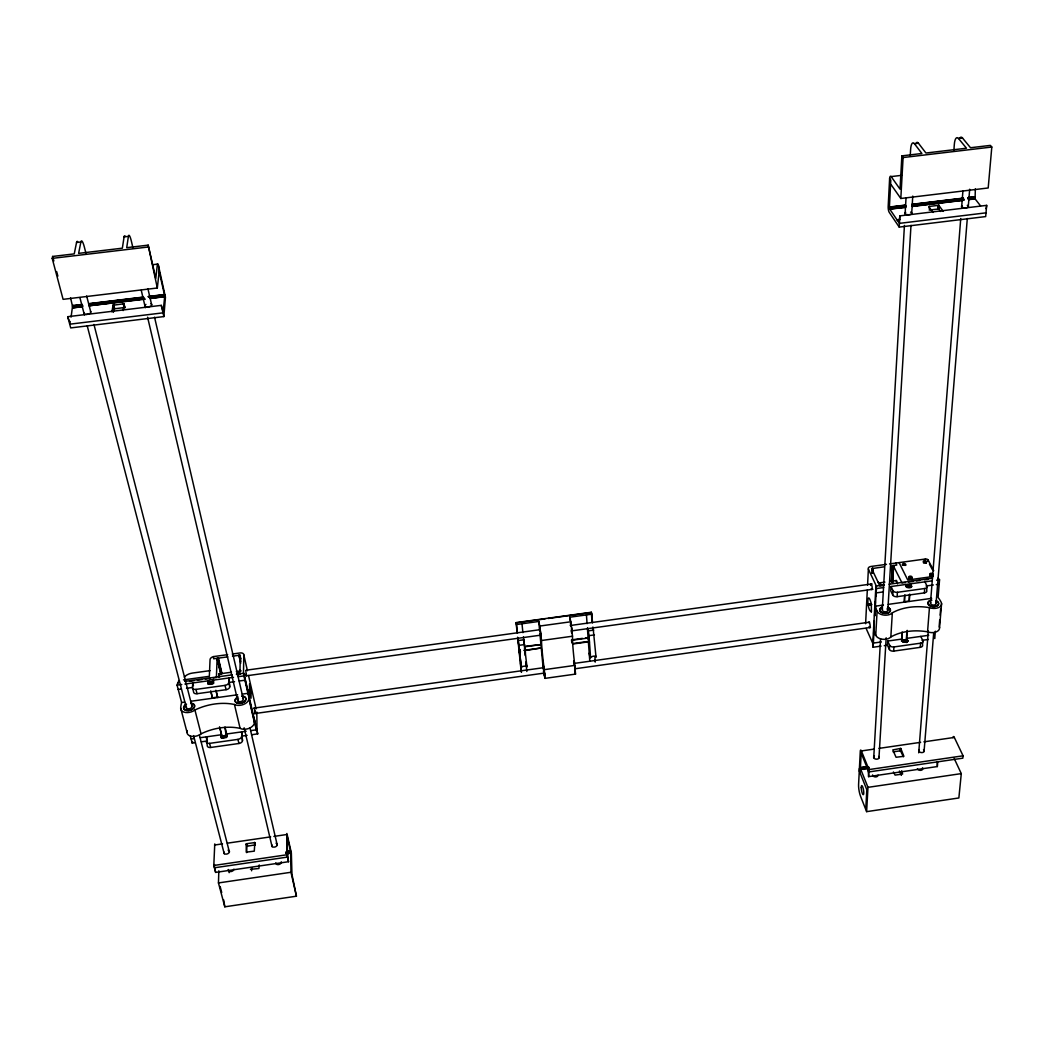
<?xml version="1.0" encoding="UTF-8"?>
<svg xmlns="http://www.w3.org/2000/svg" width="1044" height="1044" viewBox="0 0 1044 1044"><rect width="100%" height="100%" fill="white"/><g stroke="black" fill="none" stroke-linecap="round" stroke-linejoin="round"><path stroke-width="1.5" d="M208.147 682.645L213.602 681.745C206.255 680.479 206.255 686.156 213.511 683.207M215.26 844.987L214.764 843.957L213.798 865.476L215.651 872.406L288.549 861.718L286.956 854.762L286.904 833.504L291.354 852.909L291.968 874.415L296.431 896.196L224.812 906.818L218.457 882.937L218.835 870.787M871.596 604.711C866.781 586.611 866.598 610.283 871.322 611.901M259.251 864.967L258.899 868.504L250.456 869.326M871.427 611.823L871.322 603.771L868.047 604.228M251.656 734.728L257.724 733.88A59.873 38.08 -15.7 0 0 257.02 731.283L256.824 712.021M251.617 870.8L251.643 867.721M251.147 690.828L251.004 698.227L249.477 691.389L249.568 683.729L251.147 690.828L248.837 691.154M246.71 852.648L246.88 846.253L255.271 844.857L254.775 842.573L246.554 843.735L246.789 846.514M243.474 673.876L243.813 654.836A3.889 2.362 -13.2 0 0 240.029 652.957L232.277 654.027M242.482 740.653L241.595 731.909L242.482 740.653A3.563 2.284 -14.7 0 1 238.945 743.485L210.653 747.478A3.576 2.284 -15.4 0 1 207.234 745.625L206.399 736.855L207.09 739.583M968.649 199.665L975.083 198.882L975.344 188.873M82.541 306.401L72.858 307.876L70.574 297.827M213.237 678.039L216.395 677.608L217.113 658.307L227.827 656.833M219.54 726.807L221.485 734.728L221.367 738.212L226.457 737.508L225.008 727.681M229.719 686.887L228.819 677.987L229.719 686.887A3.654 2.245 -14 0 1 226.065 689.692L197.055 693.712A3.667 2.245 -14.7 0 1 193.571 691.898L192.474 687.578L192.722 682.972L208.2 680.832C214.738 676.943 215.899 683.859 208.147 682.228L208.2 680.832M224.812 906.818L223.69 899.915M214.529 864.549L214.425 867.786L287.478 857.085L287.231 836.649L291.185 854.057L291.145 851.708M216.121 690.736L217.648 697.536L215.873 690.254M213.263 683.546C214.32 679.37 212.193 686.613 208.252 683.624M227.631 654.653L213.681 656.572L213.589 658.79L217.113 658.307M210.953 691.454L212.493 698.253L210.705 690.971M904.704 641.812L907.588 641.407L906.662 638.393L928.729 635.287M911.399 586.858L911.125 585.24L905.814 585.971L910.877 584.94L905.853 585.775M208.134 682.384L208.056 684.277L213.55 683.35M860.282 773.395A3.732 0.822 80.4 0 1 859.395 768.593L860.269 770.772L861.183 753.102L868.843 771.934L962.829 758.166L963.064 755.804L954.32 737.429L923.875 741.853M986.006 212.845L899.432 223.364L889.331 208.513L890.793 180.129L889.619 178.472A4.802 1.331 85.6 0 1 891.158 176.593L901.664 175.34M865.606 623.712L867.316 590.017M867.564 585.201L868.373 569.163A3.771 2.245 3 0 1 870.957 566.474L886.473 564.347M889.619 178.472L888.183 206.477A4.45 1.227 85.3 0 0 889.24 212.35L899.223 227.096L985.68 216.578L986.671 205.355L899.85 215.873A8.287 2.323 85.3 0 1 897.044 219.866L900.241 219.475M872.223 573.326L872.471 568.51L884.242 566.801M872.366 573.26L872.614 568.445M872.523 573.208L872.784 568.393M872.693 573.156L872.954 568.341L871.609 568.523L879.909 586.023L882.598 585.658M881.084 646.106L873.123 647.241A57.603 35.861 5.3 0 1 872.706 644.683L875.903 586.036L884.268 584.888M873.293 639.881L872.706 644.683M873.645 633.538L874.337 620.854M874.598 616.104L875.368 601.84M875.72 595.498L876.229 585.984M873.123 647.241L874.05 630.25A58.033 35.692 5.1 0 0 875.759 635.313A8.208 5.116 4 0 0 882.741 639.28A8.208 5.116 4 0 0 890.832 636.984A41.134 25.852 5.2 0 1 927.555 631.829A8.235 5.063 5.1 0 0 936.638 631.711A8.235 5.063 5.1 0 0 939.169 626.426L939.704 619.979M875.759 635.313L877.091 611.184A58.66 35.444 4.8 0 1 875.368 606.159L876.334 588.555A59.103 35.261 4.6 0 1 875.903 586.036M873.893 634.909L874.337 626.831M874.95 615.542L875.394 607.464M876.007 596.176L876.451 588.098M865.75 809.413L866.833 789.76L859.277 770.903M910.251 155.647L910.603 149.566A10.988 3.184 86 0 1 914.413 143.694L921.891 153.494L901.872 155.869L900.032 189.147L891.158 176.593M954.19 758.466L961.289 773.617L958.862 797.968L866.624 811.645L867.982 787.346L860.386 768.462M937.721 761.846L937.303 766.557L868.582 776.632L868.973 769.572L861.378 750.949A3.523 0.783 80.5 0 0 860.295 751.158L858.586 784.566A8.365 1.827 80.3 0 0 860.53 796.207L866.624 811.645M899.223 227.096L899.85 215.873M959.827 138.017A10.962 3.471 86.4 0 1 962.503 138.017L970.515 147.739L990.404 145.39L991.8 147.034L988.198 187.972L900.815 198.49L903.099 157.54L901.872 155.869M873.724 757.722L880.575 638.889M882.271 609.592L904.43 225.439M905.096 214.046L906.035 197.76M878.957 757.97L886.173 637.793M887.844 610.192L910.994 225.308M911.673 213.942L912.756 196.076M920.795 636.409L922.844 640.611L922.518 644.774A3.445 2.153 5 0 1 920.26 647.345L893.664 651.104A3.445 2.166 4.4 0 1 889.384 649.446L887.452 645.218L887.7 641.055L901.885 639.058C901.455 643.065 909.911 643.443 907.327 639.815L902.486 640.337M906.075 585.645L905.553 584.509L891.015 586.519L890.754 590.891L892.75 595.041A3.523 2.127 3.8 0 0 897.135 596.672L924.384 592.888A3.523 2.114 4.4 0 0 926.694 590.343L927.02 585.971L924.919 581.834M891.341 581.743L892.32 565.691L896.783 565.065L895.791 563.068M891.524 581.743L892.32 565.691M891.876 581.769L892.672 565.691M892.046 581.808L892.855 565.717M892.202 581.86L893.025 565.757M892.503 582.004L893.351 565.874L902.055 582.97L905.279 582.526M892.724 582.174L893.612 566.031M892.803 582.278L893.468 565.522M889.384 649.446L889.645 645.283L887.7 641.055M892.75 595.041L893.025 590.682L891.015 586.519M890.832 636.984L892.333 612.828A41.577 25.695 4.9 0 1 929.447 607.647A8.313 5.024 4.8 0 0 938.634 607.53A8.313 5.024 4.8 0 0 941.179 602.271A58.477 35.796 3.8 0 0 938.099 597.442L939.548 579.812A58.934 35.6 3.6 0 0 938.099 578.089M178.498 682.841L178.655 680.544M893.664 651.104L893.925 646.941A3.445 2.153 4.4 0 1 889.645 645.283M897.135 596.672L897.409 592.3A3.537 2.127 3.8 0 1 893.025 590.682M929.277 208.865L929.447 206.399L938.804 205.342L943.254 211.371M901.52 641.264L902.133 631.998M904.861 594.767L904.365 602.127L904.495 596.907M901.885 639.058L902.316 632.651M906.27 640.585L906.91 631.32M909.729 594.088L909.22 601.461L909.454 594.636M906.466 641.173L907.21 630.38M893.103 751.863L900.15 750.832L900.815 748.535L903.895 756.287L896.065 757.265L892.79 749.918L900.319 748.47M929.199 210.092L938.021 209.035L938.282 205.329M900.15 750.832L900.567 748.47M938.021 209.035L938.595 205.316M903.399 756.756L900.489 750.845L900.815 748.535M938.347 209.022L938.908 205.355M900.841 751.014L900.881 748.574M940.67 211.475L938.83 209.113L939.091 205.42M900.959 751.171L901.063 748.705M939.052 209.27L939.222 205.485M588.868 641.225L588.438 639.202L589.286 638.523M588.764 638.745L589.155 645.048L589.286 642.438M953.877 150.48L954.32 144.398A10.975 3.445 86.4 0 1 958.496 138.487L962.503 138.017M925.245 560.38L925.349 559.023L889.579 563.917M920.26 647.345L920.573 643.182A3.458 2.153 5 0 0 922.844 640.611M924.384 592.888L924.71 588.516A3.537 2.114 4.4 0 0 927.02 585.971M928.025 561.359L928.116 560.002A2.218 1.305 4.1 0 0 925.349 559.023M927.555 631.829L929.447 607.647M918.707 752.828L928.299 631.02M930.465 603.406L960.741 218.496M961.641 207.13L962.92 190.895M924.071 751.393L933.701 632.794M936.063 603.536L967.305 218.47M968.232 207.103L969.68 189.225M935.346 631.189L934.732 638.563A57.42 36.201 4.2 0 0 933.819 637.375M541.118 637.218L540.74 636.435M940.109 615.151L940.644 608.717M939.548 627.744L941.571 603.589M591.883 614.159L569.724 617.213A56.898 3.941 82.1 0 1 570.833 621.767L572.517 636.214A40.677 2.897 82 0 0 574.826 665.406L575.518 674.098L545.046 678.365L544.237 669.674A40.742 2.166 82.1 0 1 541.51 640.507L539.761 626.048A56.976 2.949 82.1 0 0 538.782 621.467L516.506 624.521A57.042 2.218 82.2 0 0 516.101 622.602L591.322 612.267A56.846 4.659 82 0 1 591.883 614.159L592.496 622.929M543.193 666.242L543.167 665.132L543.389 665.785M163.412 308.88A8.574 1.148 81 0 1 161.285 305.357L67.73 316.697L70.705 327.92L163.856 316.58L165.448 297.227L158.518 265.763A4.972 0.666 80.8 0 0 157.422 264.145L152.607 264.719M77.687 241.621A11.419 1.984 80.2 0 0 76.538 242.508L74.241 253.888L52.631 256.446L52.2 258.377L63.097 299.341L157.318 288L159.171 271.427L158.518 265.763M157.422 264.145L155.791 278.409L148.183 245.131L126.715 247.676L128.399 236.388L124.079 236.897L122.357 248.185L78.626 253.366L80.871 241.999L76.538 242.508M890.532 185.219L890.937 184.449L900.815 198.49M157.318 288L148.183 245.131M208.147 682.228L213.407 681.301M113.313 312.378L114.174 308.854L124.197 307.562L123.296 303.856L113.091 305.24L111.904 311.83M70.235 321.5L69.713 324.188L162.994 312.848L164.743 296.026L159.171 271.427M71.083 317.089L72.623 305.618L82.28 304.443M246.24 844.061L246.24 852.139L254.292 851.147L254.84 842.599M159.093 272.092L159.458 272.732M217.1 659.064L218.34 658.138L222.033 673.589M123.14 310.577L124.079 304.143L123.296 303.856M524.662 652.722C526.293 654.066 524.936 651.9 524.61 648.311M519.651 652.435L517.876 637.623L521.465 667.834L519.299 651.43M519.416 648.428L518.829 647.189M872.471 568.51L871.988 569.332M246.632 843.696L247.206 846.005M113.457 305.083L114.37 308.776M929.447 206.399L928.899 206.829L933.049 212.454M218.457 882.937L290.963 872.275L290.663 851.787M867.982 787.346L961.289 773.617M214.516 845.04L222.529 843.878M227.344 843.174L270.67 836.87M273.88 836.414L286.708 834.534M861.378 750.949L874.206 749.083M879.009 748.378L920.678 742.323M287.296 851.46C292.959 849.007 290.584 855.48 285.899 853.287M866.872 766.714C855.506 766.792 860.843 771.581 868.739 768.032M287.361 851.76L290.506 851.134M860.439 767.953L868.491 766.779M285.795 852.152L290.558 851.46M860.465 768.11L868.504 766.935M285.834 852.491L290.584 851.617M860.504 768.436L868.517 767.092M285.847 852.661L290.623 851.969M860.53 768.606L868.582 767.431M285.873 852.831L290.637 852.139M860.569 768.762L868.608 767.588M285.886 853.144L290.65 852.295M860.608 768.919L868.686 767.888M213.798 865.476L286.956 854.762M868.973 769.572L963.064 755.804M191.143 738.995L194.197 738.565M200.291 737.703L221.485 734.728M226.561 734.01L246.149 731.257M250.704 730.617L256.785 729.769M873.358 643.078L881.319 641.956M221.458 736.059L226.665 735.328L221.432 736.294L221.602 737.821M902.173 640.311L907.262 639.672M221.432 736.425L226.509 735.589M902.564 640.494L907.38 639.933M221.445 736.712L226.509 735.707M902.603 640.598L907.458 640.207M221.458 736.881L226.522 735.85M902.642 640.729L907.497 640.35M221.498 737.208L226.535 736.164M907.588 641.133L902.825 641.956L907.523 640.507M221.524 737.364L226.6 736.659L223.612 737.547M902.799 641.499L907.575 640.833M221.55 737.534L226.626 736.816M902.812 641.655L907.588 640.99M221.576 737.677L226.678 737.103M190.399 736.177L192.213 743.106L195.254 742.675M201.348 741.814L207.443 740.953M922.061 640.337L928.403 639.45M242.56 736.007L247.115 735.367M884.268 645.662L887.452 645.218M206.19 741.514A3.589 2.271 -15.3 0 0 209.609 743.367L237.954 739.374A3.563 2.284 -14.6 0 0 241.503 736.555M893.925 646.941L920.573 643.182M523.931 650.347L541.223 647.946L524.727 650.673L524.662 651.652M573.352 643.495L588.986 641.329M573.378 643.926L588.385 641.851L588.712 643.13M248.72 690.175L251.043 689.862M248.759 690.332L251.082 690.097M868.047 604.463L871.322 603.928M248.798 690.593L251.095 690.175M868.06 604.633L871.335 604.098M248.824 690.854L251.121 690.358M868.073 604.724L871.388 604.437M248.837 691.024L251.147 690.619M868.138 604.972L871.44 604.58M868.203 605.168L871.479 604.711M212.519 697.784L217.674 697.079M904.169 601.722L909.011 601.044M257.724 733.88L253.875 717.084A60.343 37.936 -15.5 0 1 254.41 722.461A8.482 5.39 -14.2 0 1 249.19 728.294A8.482 5.39 -14.2 0 1 240.107 728.36A42.647 27.418 -15.4 0 0 201.035 733.854A8.561 5.377 -15.5 0 1 191.835 736.346A8.561 5.377 -15.5 0 1 186.928 731.935L180.677 708.106A60.474 37.767 -13.9 0 1 181.617 702.534L184.71 702.103M190.882 701.255L237.64 694.756M242.247 694.116L248.407 693.255A61.009 37.701 -15.1 0 1 248.916 698.606L254.41 722.461M875.368 606.159L883.42 605.037M888.261 604.372L931.679 598.342M521.413 666.607L526.828 665.85L523.449 636.866M589.207 653.139C590.917 662.47 588.999 655.019 595.928 656.219L593.044 627.261M253.548 708.171L543.82 667.651M574.461 663.371L869.574 622.172M544.237 669.674L574.826 665.406M254.188 713.652L544.577 673.041M575.231 668.747L870.474 627.457M232.486 656.193L240.303 655.123L239.911 674.359L237.053 674.75M516.127 622.876L544.942 618.909M548.139 618.479L591.348 612.541M210.131 670.626L192.435 673.067A9.396 5.703 -14.6 0 0 184.331 677.073M539.761 626.048L570.833 621.767M218.587 674.006L231.494 672.219M236.335 671.553L241.177 670.887M246.019 670.222L539.657 629.728M570.311 625.5L872.014 583.909M878.474 583.022L884.92 582.121M889.762 581.456L896.222 580.568M183.496 679.879L209.348 676.316L210.053 659.599A4.163 2.519 -13.8 0 1 213.681 656.572M933.284 576.471L907.745 579.994L899.093 562.612M178.367 682.293L178.002 682.345A60.957 37.597 -13.7 0 0 177.075 685.125L181.617 702.534M184.697 681.419L232.251 674.855M237.001 674.202L243.696 673.276A61.492 37.519 -14.9 0 1 244.4 675.833L248.407 693.255M889.083 584.222L932.436 578.232M189.551 681.314L194.288 680.662M197.447 680.218L202.184 679.566M205.342 679.135L210.079 678.483M908.502 582.082L913.343 581.404M916.567 580.96L919.803 580.516M924.645 579.851L927.868 579.407M213.407 680.114L233.504 677.334M238.176 676.695L244.4 675.833M876.334 588.555L883.681 587.537M905.553 584.509L932.227 580.829M936.612 580.216L939.548 579.812M177.075 685.125L181.773 684.486M184.905 684.055L192.722 682.972L193.453 685.843M246.658 675.768L540.427 635.196M571.094 630.954L872.941 589.26M911.399 586.415C905.174 589.221 904.091 584.327 911.216 585.475M208.147 682.802L213.354 682.084M906.375 586.297L911.268 585.619M208.174 683.128L213.367 682.241M906.414 586.454L911.334 585.932M208.2 683.298L213.407 682.58M906.466 586.767L911.36 586.102M208.226 683.468L213.433 682.737M518.529 640.494L523.997 639.737M587.628 628.005L588.307 630.85L593.736 630.093M906.492 586.937L911.386 586.258M906.518 587.394L911.399 586.728M178.198 689.445L180.651 689.105M229.85 682.306L234.535 681.654M239.22 681.001L245.392 680.153M876.086 592.914L883.028 591.948M926.054 585.997L933.388 584.979M936.285 584.588L939.182 584.183M186.511 688.296L192.357 687.487M541.51 640.507L572.517 636.214M192.474 687.578A3.68 2.245 -14.6 0 0 195.959 689.392L225.034 685.373A3.654 2.245 -14 0 0 228.688 682.567M897.409 592.3L924.71 588.516M519.194 645.309L524.675 644.553M590.539 656.976L589.012 635.652L594.441 634.896M525.119 646.314L540.949 644.553L524.336 646.862M571.473 639.894L582.448 638.367M585.58 637.936L588.712 637.506M588.424 639.306L588.111 638.028L571.577 640.311L571.773 642.869M88.727 303.673L143.472 297.07M148.3 296.483L164.404 294.538L164.665 296.653L150.166 298.545M905.5 205.081L889.41 207.025L889.527 208.343L889.788 209.191L905.879 207.247L889.671 208.904M911.934 204.311L963.429 198.086M968.258 197.512L974.691 196.729L974.561 198.216L980.564 205.89M72.675 305.84L82.332 304.665M88.766 303.895L143.511 297.279M148.339 296.705L164.443 294.76M889.41 207.247L905.5 205.303M911.934 204.52L963.429 198.308M968.245 197.721L974.691 196.951M72.715 306.062L82.372 304.9M88.818 304.117L143.55 297.514M148.392 296.927L164.482 294.982M889.423 207.469L905.5 205.524M911.947 204.741L963.429 198.53M968.258 197.942L974.691 197.172M72.754 306.297L82.411 305.122M88.857 304.352L143.589 297.736M150.036 296.966L164.521 295.217M889.436 207.691L905.526 205.746M911.96 204.976L963.442 198.751M968.271 198.177L974.704 197.394M72.793 306.531L82.45 305.357M88.897 304.587L143.628 297.971M150.075 297.188L164.56 295.439M889.462 207.913L905.539 205.968M911.986 205.198L963.468 198.973M968.297 198.399L974.731 197.616M72.819 306.753L82.476 305.592M88.923 304.809L143.654 298.192M150.101 297.423L164.587 295.674M889.488 208.134L905.579 206.19M912.012 205.42L963.495 199.195M968.323 198.608L974.757 197.838M72.845 306.975L82.502 305.814M88.949 305.031L143.68 298.414M150.127 297.644L164.613 295.896M889.527 208.343L905.618 206.399M912.051 205.629L963.534 199.404M968.362 198.83L974.796 198.047M72.858 307.184L82.528 306.022M88.962 305.24L143.707 298.636M150.14 297.853L164.639 296.104M889.566 208.552L905.657 206.608M912.091 205.825L963.586 199.613M968.414 199.026L974.848 198.243M72.871 307.38L82.528 306.218M88.975 305.435L143.72 298.832M150.153 298.049L164.652 296.3M889.619 208.735L905.709 206.79M912.143 206.007L963.638 199.795M968.467 199.208L974.9 198.438M143.72 299.015L88.975 305.788L145.338 299.132M150.166 298.401L164.652 296.483M912.195 206.19L963.756 200.122M968.519 199.378L975.018 198.751M72.858 307.876L82.528 306.714M912.326 206.464L963.821 200.252M52.2 258.377L147.948 247.036M903.099 157.54L991.8 147.034M914.413 143.694L918.433 143.211L925.95 153.024L966.47 148.222L958.496 138.487M240.29 656.01L238.893 655.319L240.707 663.266M589.312 639.985L588.464 639.463M570.572 622.824L571.433 626.178M123.805 303.882L124.849 307.628M539.709 627.327L539.709 629.206M574.735 671.148L574.722 668.29M575.518 674.098L574.852 672.245A57.798 4.085 82.2 0 1 574.709 671.605M123.949 303.935L124.902 307.667M588.777 643.378L588.881 638.68M907.21 639.607L906.727 642.543M519.86 653.231L519.899 654.666L519.259 648.611M545.046 678.365L544.485 676.499A57.877 3.054 82.2 0 1 543.428 670.953M588.855 643.469L588.581 638.915M899.445 771.02L901.364 775.379M254.384 708.171L254.971 713.678L254.867 710.481M928.116 560.002L933.701 570.69M929.408 564.034L932.201 569.371M911.125 585.24C914.126 587.968 906.192 589.064 906.244 585.906M910.433 583.844L911.06 585.097M868.373 569.163L876.542 586.493M866.102 628.397L873.371 644.592M901.69 770.759L902.616 774.048L895.086 775.105L893.429 771.973M571.564 632.899L571.538 628.945M573.717 660.93L574.461 664.31M245.836 670.653L246.28 675.964L246.397 674.059M539.826 627.692L539.631 628.279M540.896 637.127L541.092 636.579M52.631 256.446L53.844 260.987M56.65 271.57L57.864 276.112M220.14 886.539L221.72 892.489M79.892 297.566L84.394 314.897M87.252 325.937L186.615 708.811M193.571 735.589L224.238 853.757M228.323 869.521L229.145 872.667M570.572 623.464L571.159 626.296M571.668 632.325L572.112 633.46L571.642 627.535M180.677 708.106A8.652 5.35 -15.1 0 0 185.61 712.491A8.652 5.35 -15.1 0 0 194.928 709.998L201.035 733.854M86.652 296L90.711 311.791M93.947 324.436L192.096 706.657M199.391 735.093L229.393 851.969M595.589 656.676L595.902 657.433L595.928 656.219M85.934 253.287L84.394 247.206A11.406 1.958 80.2 0 0 80.871 241.999M195.959 689.392L197.055 693.712M209.609 743.367L210.653 747.478M573.613 661.57L574.187 664.415M574.696 670.17L575.127 671.37L574.67 665.654M113.783 305.005L114.696 308.711M246.893 843.617L247.467 845.94M113.352 305.109L114.083 308.893M246.554 843.735L246.997 846.149M113.091 305.24L113.887 309.037L112.922 305.396M246.358 843.878L246.841 846.319M219.879 727.694L222.137 736.842M123.518 303.843L124.614 307.562M254.54 842.521L255.271 844.857M254.371 842.534L254.932 844.844M224.969 726.989L227.2 736.137M217.661 658.412L221.367 673.85M217.517 658.503L221.093 674.059M217.282 658.725L220.989 674.163M217.204 658.829L220.806 674.515M225.034 685.373L226.065 689.692M237.954 739.374L238.945 743.485M218.157 658.19L221.68 673.693M217.818 658.32L221.524 673.771M194.928 709.998A43.117 27.274 -15.1 0 1 234.456 704.491L240.107 728.36M132.914 247.728L131.492 241.647A11.38 1.657 80.6 0 0 128.399 236.388M141.253 290.258L145.351 307.706M147.582 317.206L237.784 700.837M244.126 727.798L272.079 846.684M147.909 288.666L151.589 304.522M154.538 317.193L243.317 699.154M249.947 727.681L277.208 844.961M240.016 655.593L240.746 658.764M239.755 655.449L240.616 658.686M239.598 655.397L240.694 660.16M243.696 673.276L257.02 731.283M239.259 655.332L240.72 661.687M239.076 655.319L240.538 661.674M243.709 674.894L256.667 731.335M243.813 654.836L247.428 670.718M248.511 675.481L256.106 708.837M161.285 305.357L163.856 316.58M290.963 872.275L296.431 896.196M588.307 630.85L589.012 635.652M539.8 627.509L539.983 628.384M543.376 665.589L543.546 666.49M544.276 674.267L544.668 675.638L544.642 674.541M544.459 675.168L544.094 673.289M526.685 666.294L526.881 667.077L526.828 665.85M539.97 628.227L540.166 629.362M540.466 634.047L540.753 635.157L540.153 629.232M540.753 636.592L540.361 634.282M526.411 664.845L525.876 661.961L526.828 671.488M543.533 666.333L543.728 667.468M543.82 668.826L543.572 667.716L543.572 668.656M519.507 650.843L519.181 649.068L519.847 652.03M540.361 631.424L540.009 629.702L540.074 631.32M543.728 667.351L544.028 670.144M543.911 671.305L544.302 673.08L544.198 671.527M544.107 673.406L543.807 670.626M543.924 668.565L544.316 671.292M543.702 670.848L543.898 672.192M219.632 676.995L218.875 673.824L218.875 677.256M540.74 633.199L541.118 636.749M539.983 631.646L539.683 629.075M544.12 670.848L544.59 673.785M543.232 667.012L543.376 668.251M516.506 624.521L517.419 633.277M516.101 622.602L517.119 632.429M517.628 637.218L521.126 670.94A57.942 2.297 82.2 0 0 521.256 671.723M520.173 649.616L520.434 652.161M519.86 649.577L520.277 652.148M520.486 662.718L521.478 672.388M522 623.764L522.9 632.638M523.618 639.724L524.049 644.004M524.571 648.154L524.923 652.448M524.597 649.994L525.21 655.515M570.703 626.008L570.52 623.842M538.782 621.467L539.644 630.707M539.931 633.786L543.271 669.334M543.167 666.072L543.258 667.142M569.724 617.213L569.972 620.293M544.563 673.641L544.668 674.711M589.142 638.563L589.351 642.517M587.394 628.018L588.111 638.028M586.441 614.916L587.067 623.673M588.385 641.851L589.795 661.217M592.796 627.274L593.005 630.132M594.91 657.237L595.25 662.079M591.322 612.267L592.013 622.107M594.715 660.408L594.728 660.656A57.733 4.829 82.1 0 0 594.884 661.439M929.773 574.513A2.205 1.305 4.4 0 1 932.879 574.735M929.669 575.844A2.205 1.305 4.4 0 1 932.344 575.831M923.64 561.75A2.179 1.279 4.1 0 1 926.615 562.364M923.548 563.068A2.179 1.279 4.1 0 1 925.715 563.186M902.407 564.804A2.179 1.292 3.7 0 1 902.851 564.608M903.36 564.491A2.179 1.292 3.7 0 1 904.495 564.517M905.487 564.882A2.179 1.292 3.7 0 1 905.84 565.156M908.737 577.462A2.205 1.318 4 0 1 911.856 577.541M908.645 578.794A2.205 1.318 4 0 1 911.751 578.872M883.903 585.136A6.995 4.189 3.4 0 1 877.952 581.913M870.566 585.462A2.871 0.705 81.7 0 1 871.427 584.314A2.871 0.705 81.7 0 1 872.184 588.438A2.871 0.705 81.7 0 1 871.192 588.855M895.856 580.895A2.871 0.744 81.6 0 1 896.692 580.908A2.871 0.744 81.6 0 1 897.409 583.831M927.607 560.889A2.218 1.305 4.1 0 1 927.92 561.202M908.789 578.245A1.566 0.94 4 0 1 910.759 577.554A1.566 0.94 4 0 1 911.79 578.872M909.102 578.95A1.566 0.94 4 0 1 908.789 578.493M929.76 575.74A1.579 0.927 4.4 0 1 930.843 574.644A1.579 0.927 4.4 0 1 932.788 575.374M923.418 562.364A1.553 0.913 4.1 0 1 926.211 563.264M902.538 565.391A1.553 0.913 3.7 0 1 905.396 565.43M868.647 622.655A2.832 0.679 81.4 0 1 869.691 623.242A2.832 0.679 81.4 0 1 870.109 627.157A2.832 0.679 81.4 0 1 869.065 626.57M932.749 574.722A1.579 0.927 4.4 0 1 930.282 574.813A1.579 0.927 4.4 0 1 930.582 573.352A1.579 0.927 4.4 0 1 932.892 574.017M240.003 669.83A7.243 4.424 -13.6 0 1 236.349 674.241M233.895 869.117A2.845 1.958 -17.6 0 1 231.063 871.544A2.845 1.958 -17.6 0 1 228.349 869.926M281.267 861.796A2.819 1.971 -16.2 0 1 278.709 864.549A2.819 1.971 -16.2 0 1 275.799 862.814M276.047 843.213A2.845 1.958 -15.9 0 1 276.895 845.718A2.845 1.958 -15.9 0 1 273.319 847.076A2.845 1.958 -15.9 0 1 271.845 844.805M228.062 850.129A2.871 1.958 -17.3 0 1 229.132 852.556A2.871 1.958 -17.3 0 1 225.595 854.109A2.871 1.958 -17.3 0 1 223.925 851.943M288.549 861.718A6.708 0.718 83.3 0 1 287.426 852.282M215.651 872.406A6.721 0.992 83.7 0 1 214.829 867.721M952.976 737.664A3.51 0.966 80 0 1 954.32 737.429M922.491 767.771A2.74 1.853 6.9 0 1 921.03 770.289A2.74 1.853 6.9 0 1 917.415 768.71M878.722 756.456A2.754 1.866 5.4 0 1 877.991 758.897A2.754 1.866 5.4 0 1 874.298 758.427A2.754 1.866 5.4 0 1 874.389 755.908M923.522 749.592A2.767 1.853 6.6 0 1 923.548 752.098A2.767 1.853 6.6 0 1 919.842 752.098A2.767 1.853 6.6 0 1 919.177 749.579M878.043 775.144A2.727 1.866 5.6 0 1 875.368 776.919A2.727 1.866 5.6 0 1 872.601 774.935M867.042 767.51A6.525 1.462 80.3 0 1 868.582 776.632M937.016 761.937A6.512 1.71 79.9 0 1 937.303 766.557M90.476 311.373A3.628 1.592 -11.2 0 1 87.826 314.205A3.628 1.592 -11.2 0 1 83.925 312.782M73.445 305.357A4.62 0.848 80.4 0 1 73.563 305.931M69.361 320.821A8.613 1.605 80.4 0 1 67.73 316.697M150.923 303.817A3.602 1.605 -10.4 0 1 150.649 306.153A3.602 1.605 -10.4 0 1 145.638 306.766A3.602 1.605 -10.4 0 1 145.912 304.43M124.079 236.897A11.393 1.683 80.5 0 1 125.319 236.427M190.778 703.225A5.703 3.523 -15.1 0 1 193.871 708.08A5.703 3.523 -15.1 0 1 185.049 710.05A5.703 3.523 -15.1 0 1 186.537 704.178A5.481 3.393 -15.1 0 0 185.219 709.933A5.481 3.393 -15.1 0 0 193.688 708.028A5.481 3.393 -15.1 0 0 190.726 703.369M248.916 698.606A8.574 5.35 -13.9 0 1 243.63 704.4A8.574 5.35 -13.9 0 1 234.456 704.491M192.213 743.106A59.351 38.158 -14.4 0 1 192.605 741.684M241.999 696.113A5.651 3.537 -13.9 0 1 245.275 700.915A5.651 3.537 -13.9 0 1 236.518 702.886A5.651 3.537 -13.9 0 1 237.797 697.053M186.928 731.935A59.821 38.002 -14.2 0 1 187.046 730.539M242.534 698.188A2.897 1.814 -13.9 0 1 242.495 700.811A2.897 1.814 -13.9 0 1 238.463 701.372A2.897 1.814 -13.9 0 1 238.515 698.749M241.947 696.244A5.429 3.393 -13.9 0 1 245.092 700.876A5.429 3.393 -13.9 0 1 236.675 702.756A5.429 3.393 -13.9 0 1 237.901 697.157M191.678 705.653A2.923 1.801 -15.1 0 1 189.421 708.719A2.923 1.801 -15.1 0 1 186.419 706.827M910.577 212.089A3.458 1.501 0.8 0 1 911.138 214.203A3.458 1.501 0.8 0 1 906.27 214.385A3.458 1.501 0.8 0 1 905.722 212.271M986.671 205.355A8.261 2.714 85.9 0 1 985.98 208.643M967.292 205.329A3.471 1.488 1.5 0 1 967.788 207.325A3.471 1.488 1.5 0 1 963.181 207.612A3.471 1.488 1.5 0 1 961.889 205.655M915.627 143.824A10.988 3.21 86 0 1 915.966 143.198M916.723 142.454A10.988 3.21 86 0 1 918.433 143.211M887.661 607.256A5.468 3.341 3.7 0 1 889.318 612.358A5.468 3.341 3.7 0 1 880.953 612.136A5.468 3.341 3.7 0 1 882.206 607.112M892.333 612.828A8.3 5.076 3.7 0 1 884.164 615.112A8.3 5.076 3.7 0 1 877.091 611.184M935.789 600.561A5.481 3.315 4.8 0 1 937.316 605.833A5.481 3.315 4.8 0 1 928.664 604.92A5.481 3.315 4.8 0 1 931.626 600.13M935.946 603.001A2.806 1.696 4.8 0 1 933.036 605.05A2.806 1.696 4.8 0 1 930.791 602.453M935.685 600.665A5.272 3.184 4.8 0 1 937.16 605.742A5.272 3.184 4.8 0 1 928.847 604.867A5.272 3.184 4.8 0 1 931.692 600.248M886.969 608.926A2.806 1.71 3.7 0 1 887.23 611.249A2.806 1.71 3.7 0 1 883.498 611.445A2.806 1.71 3.7 0 1 882.585 609.161M887.557 607.36A5.259 3.21 3.7 0 1 889.149 612.267A5.259 3.21 3.7 0 1 881.11 612.058A5.259 3.21 3.7 0 1 882.324 607.23M903.217 565.13A1.553 0.913 3.7 0 0 905.644 564.543A1.553 0.913 3.7 0 0 903.412 563.551A1.553 0.913 3.7 0 0 903.217 565.13M909.481 577.776A1.579 0.94 4 0 0 911.999 577.28A1.579 0.94 4 0 0 909.846 576.184A1.579 0.94 4 0 0 909.481 577.776M923.992 562.298A1.553 0.913 4.1 0 0 926.38 561.672A1.553 0.913 4.1 0 0 924.11 560.719A1.553 0.913 4.1 0 0 923.992 562.298M861.235 787.646A4.633 1.018 80.2 0 0 863.205 794.68A4.633 1.018 80.2 0 0 863.075 788.024A4.633 1.018 80.2 0 0 861.235 787.646"/></g></svg>
